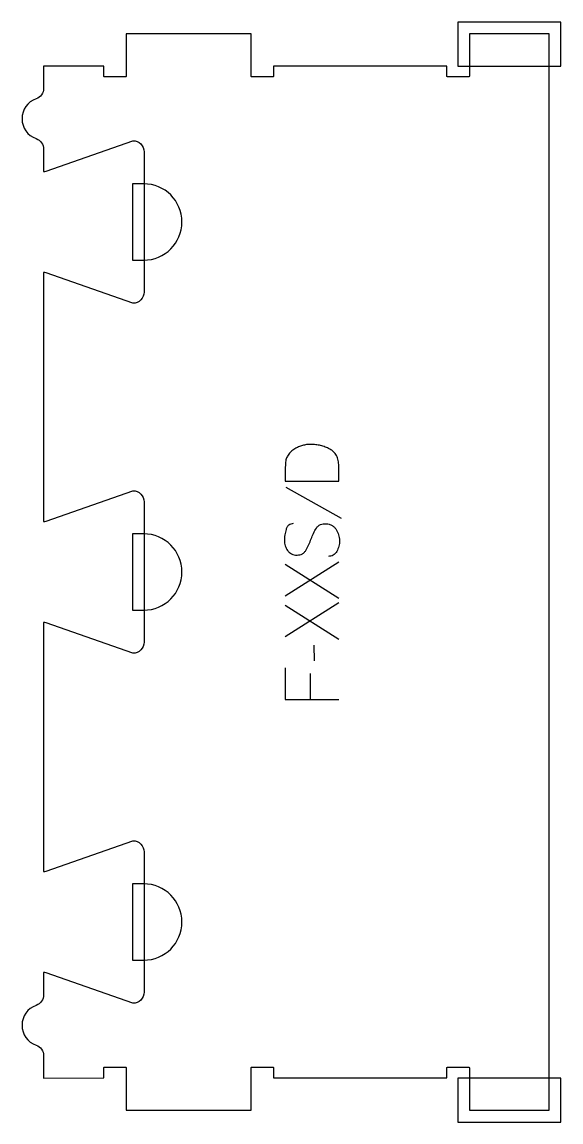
# Model space of a CAD drawing. Extents: x 0 to 300, y -6 to 606.
import ezdxf

# ---------------------------------------------------------------- set-up
doc = ezdxf.new("R2010")
doc.units = 0
for name, color, linetype in [('1_ANYTOOL_1MMDEEP_LABELS_S', 2, 'CONTINUOUS'), ('4_ANYTOOL_CUTTHROUGH_OUTSI', 5, 'CONTINUOUS'), ('5_ANYTOOL_HALF_MILL_9MM_IN', 3, 'CONTINUOUS')]:
    doc.layers.add(name, color=color, linetype=linetype)

msp = doc.modelspace()

# ---------------------------------------------------------------- linework, layer by layer
at = {"layer": '1_ANYTOOL_1MMDEEP_LABELS_S'}
for p, q in [((146.856556, 346.978576), (177.627984, 329.792862)), ((176.385127, 305.278576), (146.385127, 286.335719)), ((146.385127, 304.035719), (176.385127, 285.135719)), ((176.385127, 282.56429), (146.385127, 263.621433)), ((146.385127, 281.321433), (176.385127, 262.421433)), ((162.499413, 258.992862), (162.585127, 250.207148)), ((160.356556, 243.178576), (160.356556, 228.692862))]:
    msp.add_line(p, q, dxfattribs=at)
msp.add_lwpolyline([(146.385127, 350.407148), (176.385127, 350.407148), (176.299413, 358.935719, 0.046402), (175.991237, 361.842093, 0.07465), (175.002984, 364.571433, 0.077785), (173.413962, 366.654419, 0.06915), (171.285127, 368.192862, 0.029998), (168.789811, 369.330388, 0.031416), (166.174413, 370.153576, 0.031395), (163.45709, 370.64622, 0.029153), (160.699413, 370.807148, 0.03275), (158.373991, 370.654668, 0.035889), (156.09227, 370.185719, 0.03592), (153.916902, 369.40086, 0.033706), (151.870842, 368.321433, 0.042675), (149.78109, 366.76295, 0.065683), (148.083342, 364.80179, 0.068103), (147.079434, 362.704064, 0.065471), (146.663699, 360.41429, 0.005437), (146.473644, 355.412169, 0.00471)], format="xyb", close=True, dxfattribs=at)
msp.add_lwpolyline([(150.970842, 326.66429, 0.071867), (149.634235, 326.471177, 0.100684), (148.452984, 325.844648, 0.047558), (147.976534, 325.370094, 0.038563), (147.587806, 324.820094, 0.037928), (147.240338, 324.122906, 0.026634), (146.985127, 323.385719, 0.028461), (146.299144, 320.362386, 0.041577), (146.04227, 317.278576, 0.036938), (146.15341, 315.776216, 0.041531), (146.497627, 314.310719, 0.041583), (147.074836, 312.933342, 0.038125), (147.863699, 311.66429, 0.057611), (148.855603, 310.594138, 0.065808), (150.076199, 309.800005, 0.06469), (151.535753, 309.322509, 0.046778), (153.070842, 309.178576, 0.052235), (154.620684, 309.340932, 0.075448), (156.070842, 309.885719, 0.076671), (157.243894, 310.801811, 0.061023), (158.127984, 312.007148, 0.021951), (159.65533, 315.036002, 0.018213), (160.935127, 318.178576, -0.02405), (162.240589, 321.280061, -0.02981), (163.870842, 324.221433, -0.068439), (164.836772, 325.362735, -0.079282), (166.088699, 326.171433, -0.076308), (167.667381, 326.596433, -0.047772), (169.313699, 326.621433, -0.046243), (170.994658, 326.328199, -0.06359), (172.565484, 325.678576, -0.064671), (173.849673, 324.705752, -0.057073), (174.863699, 323.450005, -0.067522), (176.226609, 320.481696, -0.070793), (176.727984, 317.257148, -0.064027), (176.365469, 314.118132, -0.070447), (175.185127, 311.192862, -0.054374), (174.335494, 310.034445, -0.074742), (173.224413, 309.135719, -0.075199), (171.918035, 308.612712, -0.057737), (170.513699, 308.450005)], format="xyb", dxfattribs=at)
msp.add_lwpolyline([(146.385127, 246.350005), (146.385127, 228.692862), (176.385127, 228.692862)], dxfattribs=at)
at = {"layer": '4_ANYTOOL_CUTTHROUGH_OUTSI'}
msp.add_lwpolyline([(12, 30.404437), (12, 18), (45.5, 18.000005), (45.5, 23.750005, -0.414214), (45.75, 24.000005), (57.75, 24.000005, -0.414214), (58, 23.750005), (58, 0.000005), (127.5, 0.000005), (127.5, 23.750005, -0.414214), (127.75, 24.000005), (139.75, 24.000005, -0.414214), (140, 23.750005), (140, 18.000005), (236.5, 18.000002), (236.5, 23.75, -0.414214), (236.75, 24), (248.75, 24, -0.414214), (249, 23.75), (249, 0), (293.5, 0), (293.5, 599.5), (249, 599.5), (249, 575.75, -0.414214), (248.75, 575.5), (236.75, 575.5, -0.414214), (236.5, 575.75), (236.5, 581.499998), (140, 581.499995), (140, 575.749995, -0.414214), (139.75, 575.499995), (127.75, 575.499995, -0.414214), (127.5, 575.749995), (127.5, 599.499995), (58, 599.499995), (58, 575.749995, -0.414214), (57.75, 575.499995), (45.75, 575.499995, -0.414214), (45.5, 575.749995), (45.5, 581.499995), (12, 581.5), (12, 569.095563, -0.317837), (7.833333, 563.203006, 0.707107), (7.833333, 541.046994, -0.317837), (12, 535.154437), (12, 522.755437, 0.061784), (13.39487, 522.990431), (61.667412, 539.885965, -0.084368), (61.75, 539.9, -0.414214), (68, 533.65), (68, 455.65, -0.414214), (61.75, 449.4, -0.084368), (61.667412, 449.414035), (13.383805, 466.313148, 0.061178), (12, 466.544563), (12, 327.855437, 0.061784), (13.39487, 328.090431), (61.667412, 344.985965, -0.084368), (61.75, 345, -0.414214), (68, 338.75), (68, 260.75, -0.414214), (61.75, 254.5, -0.084368), (61.667412, 254.514035), (13.383805, 271.413148, 0.061178), (12, 271.644563), (12, 132.955437, 0.061784), (13.39487, 133.190431), (61.667412, 150.085965, -0.084368), (61.75, 150.1, -0.414214), (68, 143.85), (68, 65.85, -0.414214), (61.75, 59.6, -0.084368), (61.667412, 59.614035), (13.383805, 76.513148, 0.061178), (12, 76.744563), (12, 64.345563, -0.317837), (7.833333, 58.453006, 0.707107), (7.833333, 36.296994, -0.317837)], format="xyb", close=True, dxfattribs=at)
at = {"layer": '5_ANYTOOL_HALF_MILL_9MM_IN'}
for points in [[(248.5, 581.5), (294, 581.5), (300, 581.5), (300, 606), (293.74, 606), (248.76, 606), (242.5, 606), (242.5, 581.5)], [(294, 18), (248.5, 18), (242.5, 18), (242.5, -0.24), (242.5, -6.5), (300, -6.5), (300, -0.24), (300, 18)]]:
    msp.add_lwpolyline(points, close=True, dxfattribs=at)
for points in [[(67.75, 473.4, 1), (67.75, 515.9), (61.5, 515.9), (61.5, 473.4)], [(67.75, 278.5, 1), (67.75, 321), (61.5, 321), (61.5, 278.5)], [(67.76, 83.600002, 0.999765), (67.75, 126.1), (61.5, 126.1), (61.5, 83.6)]]:
    msp.add_lwpolyline(points, format="xyb", close=True, dxfattribs=at)

doc.saveas('drawing.dxf')
